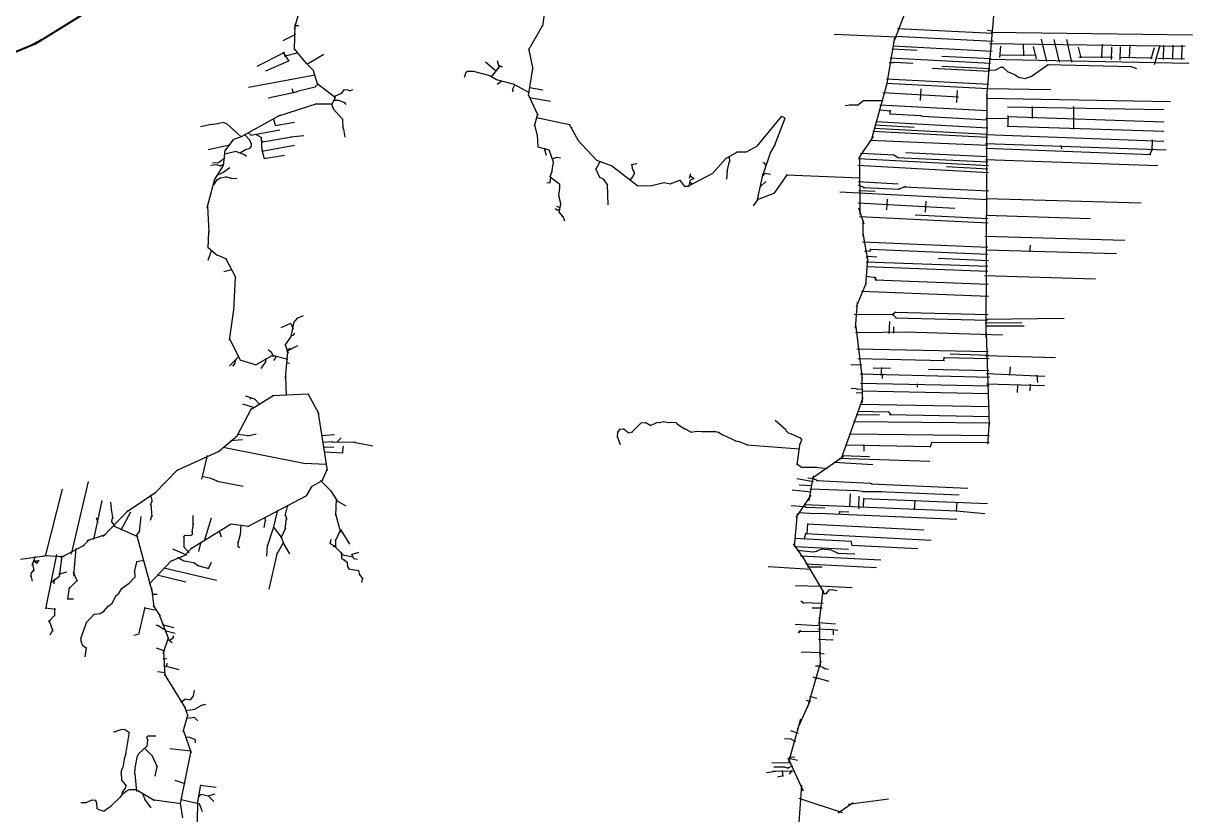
# Model space of a CAD drawing. Header units: inches. Extents: x 723427 to 759408, y 6910722 to 6968430.
# Drawn here: x 749044 to 757230, y 6952862 to 6958403 of the extents above; entities that cross this region are included whole.
import ezdxf

# ---------------------------------------------------------------- set-up
doc = ezdxf.new("R2010")
doc.units = ezdxf.units.IN
doc.header["$MEASUREMENT"] = 0

msp = doc.modelspace()

# ---------------------------------------------------------------- linework, layer by layer
for points in [[(755137.3, 6958271.7), (755364, 6958864.1)], [(749125.6, 6958258.1), (749787, 6958668)], [(749162.4, 6958286.4), (749782.6, 6958672.5)], [(750942, 6958367.9), (750982.4, 6958504.8)], [(755789.1, 6957890.3), (755844.8, 6958534.6)], [(752679.6, 6958383.8), (752693.1, 6958468.8)], [(750941.3, 6958218.6), (750947.3, 6958395.8)], [(750942.4, 6958388.4), (750972.6, 6958389.2)], [(752581, 6958215.8), (752681.2, 6958389.5)], [(755163.5, 6958366.7), (755831.5, 6958334.6)], [(755794.7, 6958354.6), (755831.1, 6958351.8)], [(755819, 6958342.6), (757229.7, 6958322.9)], [(747480.7, 6957571.7), (749135.7, 6958262.7)], [(747508.5, 6957595.9), (749105.4, 6958255.1)], [(749085.4, 6958245.2), (749173.6, 6958293.2)], [(750862.5, 6958284.1), (750950.5, 6958327.5)], [(754720.5, 6958327.9), (755158.3, 6958308.9)], [(755088, 6957970.1), (755146, 6958301.8)], [(755149, 6958313.6), (755833.6, 6958278.9)], [(755806.5, 6958261.7), (757178, 6958244.4)], [(756042.8, 6958260.1), (756045.3, 6958174.8)], [(756169.1, 6958291.5), (756207.7, 6958135.7)], [(756258.7, 6958290.6), (756296.4, 6958130.9)], [(756346.8, 6958290.5), (756382.8, 6958130.9)], [(756594.1, 6958160.8), (756598.3, 6958257)], [(756788.8, 6958159), (756792.4, 6958253.9)], [(756963.2, 6958116), (757002.6, 6958251.2)], [(757027, 6958151.2), (757027.9, 6958251.3)], [(757091, 6958152), (757092.9, 6958251.5)], [(757155, 6958151), (757156.8, 6958249.9)], [(750680.2, 6958104.7), (750874, 6958202.4)], [(750860.9, 6958201.5), (750901.9, 6958138.5)], [(750872.7, 6958173.7), (750968, 6958199)], [(750940, 6958224.6), (751023.8, 6958123.3)], [(751028.5, 6958117.5), (751146.8, 6958187.6)], [(752581.3, 6958217.6), (752610, 6958082.1)], [(755124.4, 6958224.4), (755302, 6958215.2)], [(755130.7, 6958246.3), (755826.5, 6958208.1)], [(755474.7, 6958174), (755818.3, 6958158.2)], [(755877, 6958182.4), (756133.7, 6958179.7)], [(755880.8, 6958164.6), (755886.4, 6958243.2)], [(756112.6, 6958241), (756133.9, 6958154.5)], [(756427.5, 6958236.6), (756446.3, 6958162.3)], [(756433.9, 6958169.6), (756669.5, 6958165.4)], [(756660.9, 6958149.5), (756663.5, 6958237.4)], [(756716.8, 6958166.4), (756946.3, 6958162.5)], [(756722.7, 6958147.9), (756725.1, 6958237.9)], [(756939.7, 6958155.9), (756962, 6958234)], [(750740.8, 6958071.2), (750901, 6958142)], [(751013.4, 6958134.6), (751073.7, 6958074.3)], [(752277.9, 6958133.2), (752354.9, 6958068.4)], [(752319.9, 6958029.6), (752375.8, 6958097.6)], [(752360.1, 6958142.1), (752374.8, 6958093.5)], [(752368.5, 6958110.3), (752397.6, 6958099.9)], [(752580.1, 6957898), (752609.8, 6958087.4)], [(755104.5, 6958130.1), (755136.6, 6958129.4)], [(755110.5, 6958162.6), (755814.4, 6958123.9)], [(755133.5, 6958128.7), (755144.3, 6958132.2)], [(755140.5, 6958131.6), (755270.8, 6958124.9)], [(755407.3, 6958090.6), (755807.8, 6958069.5)], [(755473.5, 6958104.2), (755809.4, 6958086.1)], [(755805.8, 6958152.5), (757202.8, 6958125.5)], [(755846.6, 6958075.9), (755890.7, 6958097.8)], [(755884.2, 6958096.6), (755907.5, 6958095.7)], [(755901.4, 6958097.6), (755938.5, 6958062.2)], [(756100.4, 6958032.2), (756221.3, 6958117)], [(756210.7, 6958114.4), (756800.3, 6958101.7)], [(756791.9, 6958103.8), (756836.3, 6958087.3)], [(756985.1, 6958159.2), (757173.2, 6958155.5)], [(750620.3, 6957956.8), (751085.5, 6958042.1)], [(751069.1, 6958080.7), (751102.1, 6957976.1)], [(752132.6, 6958026.5), (752144.1, 6958062)], [(752143.5, 6958060.6), (752153.7, 6958068.8)], [(752152.5, 6958068.5), (752195.2, 6958069.3)], [(752192.3, 6958069.5), (752309.5, 6958038.5)], [(752304.3, 6958040.5), (752356.9, 6958010.1)], [(752354.5, 6958011), (752470.2, 6957980.1)], [(755087.1, 6958016), (755802.8, 6957976.5)], [(755799.1, 6958074.4), (755852.4, 6958077.1)], [(755933.3, 6958065.1), (755997.3, 6958037.3)], [(755986.9, 6958043.3), (756015.7, 6958024.4)], [(756010.7, 6958026.6), (756058, 6958017.7)], [(756054, 6958017.7), (756103.8, 6958033.9)], [(750756.5, 6957882.6), (750955.8, 6957924)], [(750923.3, 6957947.7), (750929.9, 6957924.6)], [(750927.6, 6957927.3), (750945.1, 6957920.1)], [(750953.5, 6957923.4), (750972.4, 6957931.6)], [(750969.9, 6957930.7), (751086.3, 6957958.6)], [(751083.4, 6957957.2), (751107.6, 6957978.4)], [(751097.8, 6957983.9), (751229.3, 6957885)], [(751268.6, 6957910.1), (751291.3, 6957939.1)], [(751290, 6957938.4), (751310.6, 6957939)], [(751309, 6957939.2), (751333.1, 6957930.6)], [(751328.6, 6957930.1), (751349.3, 6957940.2)], [(752360.3, 6957977.1), (752393.4, 6958001.8)], [(752467.7, 6957981.2), (752585.4, 6957918.1)], [(752469.1, 6957940.5), (752484.8, 6957972.7)], [(752469.1, 6957941.5), (752470.4, 6957931.2)], [(752469.3, 6957923.3), (752470.4, 6957932.1)], [(752587.3, 6957955.3), (752680.8, 6957936.9)], [(754980.8, 6957585.9), (755091.1, 6957984)], [(755086.9, 6957985.5), (755799.4, 6957946.1)], [(755324.6, 6957863.5), (755329.5, 6957945.8)], [(755578.6, 6957849.8), (755583.3, 6957932.5)], [(755791.3, 6957946.4), (756236.3, 6957939.9)], [(750825.4, 6957754.1), (751100.8, 6957841.2)], [(751086.2, 6957840.5), (751207.7, 6957838.7)], [(751201.4, 6957840.5), (751214.9, 6957801)], [(751204.3, 6957836.3), (751228.9, 6957886)], [(751213.7, 6957864.6), (751255.2, 6957864.6)], [(751217, 6957891.4), (751274.2, 6957913.8)], [(751250.3, 6957865.4), (751292.4, 6957848.1)], [(751288.3, 6957852.4), (751301.1, 6957834.8)], [(752579.9, 6957901.1), (752644.4, 6957761.5)], [(752585.9, 6957885.2), (752733.4, 6957859.5)], [(754882.9, 6957830.8), (754926.3, 6957864)], [(754922.6, 6957863), (755063.9, 6957863)], [(755060.8, 6957919.4), (755590, 6957889.9)], [(755784.2, 6956204.5), (755791, 6957915.3)], [(755785.3, 6957878.8), (757075.5, 6957855.4)], [(750570.4, 6957610.9), (750842.6, 6957761.7)], [(751213, 6957804.5), (751278.1, 6957733.3)], [(752620.9, 6957682.4), (752644.2, 6957763)], [(754796.1, 6957827.7), (754835.6, 6957832.4)], [(754824.7, 6957832), (754886.7, 6957832)], [(755034.3, 6957797.1), (755115.9, 6957791.3)], [(755040.8, 6957833.8), (755794.4, 6957792.8)], [(755108.3, 6957770.8), (755325.9, 6957758.5)], [(755112.1, 6957767.8), (755113, 6957794.3)], [(755315.4, 6957759.9), (755347.4, 6957751.5)], [(755932.9, 6957819.3), (757027.9, 6957799.6)], [(755938.4, 6957678.7), (755938.4, 6957758.9)], [(756109.5, 6957737.3), (756109.5, 6957821.5)], [(756394.9, 6957821.6), (756395.7, 6957662.6)], [(750283.3, 6957681.6), (750357.4, 6957696.7)], [(750350.8, 6957695.7), (750407.3, 6957701.7)], [(750402.8, 6957701), (750444, 6957710.9)], [(750441.8, 6957710.9), (750468.2, 6957700.5)], [(750465.7, 6957702), (750567.2, 6957607.7)], [(750792.8, 6957737), (750809.3, 6957686.8)], [(750807.1, 6957688.7), (750941.4, 6957711.8)], [(751277.4, 6957735.3), (751279.6, 6957669.7)], [(752621.4, 6957689.8), (752640.4, 6957618.9)], [(752636.8, 6957743.6), (752866.6, 6957696)], [(752864.7, 6957697.2), (752927.1, 6957583.1)], [(754181.1, 6957543), (754353.8, 6957754.3)], [(754302.9, 6957545), (754377.3, 6957739.7)], [(754352.3, 6957753.4), (754377.8, 6957738.7)], [(755005.6, 6957691.8), (755280.7, 6957676.3)], [(755012.2, 6957715), (755795.3, 6957671.9)], [(755338.4, 6957753), (755793.8, 6957727.6)], [(755782.1, 6957738.4), (755943.7, 6957737)], [(755932.5, 6957683.1), (757028.9, 6957647.5)], [(755933.1, 6957751.3), (757028.1, 6957714.2)], [(750455.4, 6957511.6), (750516.3, 6957592.7)], [(750513.2, 6957590.9), (750578.5, 6957614.5)], [(750591.1, 6957624.8), (750628.2, 6957584.9)], [(750617.4, 6957638.7), (750641.7, 6957618.8)], [(750635, 6957620.1), (750837.9, 6957658)], [(750667.7, 6957628), (750710.1, 6957603.5)], [(750708.7, 6957607.1), (750713.1, 6957509.7)], [(750717.8, 6957573.7), (750950.5, 6957613.7)], [(750913.7, 6957609.5), (751006.8, 6957617.8)], [(751278.7, 6957674), (751287, 6957657.7)], [(751285.7, 6957661.9), (751293.5, 6957606.1)], [(752639.7, 6957622.3), (752646.1, 6957538)], [(752876.5, 6957673.4), (752886.7, 6957673.4)], [(754894.3, 6957462.4), (754995.5, 6957611.2)], [(754990.8, 6957648.7), (755794.2, 6957606.4)], [(754998, 6957669.3), (755792.5, 6957627.3)], [(755782, 6957624.1), (757028.1, 6957577.4)], [(750337.5, 6957520.1), (750488.5, 6957552.7)], [(750444.9, 6957405), (750456.6, 6957514.6)], [(750560.4, 6957496.2), (750598, 6957519.5)], [(750594.8, 6957518), (750631.3, 6957528.6)], [(750626.7, 6957587.4), (750638.2, 6957559.4)], [(750630, 6957527.9), (750639, 6957543.4)], [(750637.8, 6957562), (750638.6, 6957541.4)], [(750706.9, 6957588.7), (750723.1, 6957572.6)], [(750709.8, 6957526.2), (750730, 6957455)], [(750713, 6957507.3), (750941.4, 6957549.8)], [(752645.1, 6957539.8), (752724.4, 6957517.8)], [(752689.9, 6957528.9), (752702.9, 6957480.1)], [(752722.6, 6957519.3), (752755.6, 6957426.2)], [(752925.6, 6957585.3), (753059.2, 6957443.3)], [(754105.8, 6957504.4), (754183, 6957544.5)], [(754274.5, 6957497.3), (754305.9, 6957551.7)], [(754972.6, 6957584.6), (755794.7, 6957550.2)], [(755779.5, 6957562.5), (757044.3, 6957517.6)], [(755782.5, 6957528.7), (756936.4, 6957484.4)], [(756306.5, 6957547.2), (756311, 6957524.8)], [(756929.7, 6957482), (756950, 6957527.3)], [(756946.9, 6957509.8), (756949, 6957587)], [(750367.4, 6957427.7), (750413.1, 6957429.7)], [(750410.6, 6957429), (750454.2, 6957461.4)], [(750452.7, 6957490.4), (750532.3, 6957508.8)], [(750528.8, 6957509), (750589.5, 6957485.8)], [(750588.1, 6957486.7), (750604.5, 6957473.8)], [(750728.6, 6957456.4), (750871.2, 6957481)], [(752745.5, 6957452.1), (752776.9, 6957466.8)], [(752773.8, 6957466.5), (752804.6, 6957462.6)], [(753051.6, 6957379.6), (753082.3, 6957436.6)], [(753056.2, 6957445.3), (753170.3, 6957403.6)], [(753865.2, 6957350.1), (753963.6, 6957459.1)], [(753956.7, 6957454.3), (754043.8, 6957504.6)], [(753971.8, 6957366), (753987.9, 6957437.3)], [(753985.1, 6957473.9), (753987.4, 6957431.2)], [(754037.3, 6957503), (754107, 6957504.6)], [(754222.1, 6957344.9), (754277.4, 6957503.7)], [(754887.2, 6957457), (755801.7, 6957408.8)], [(754896.8, 6957471.2), (754899.6, 6957064.3)], [(754904.8, 6957493.5), (755142.3, 6957481.9)], [(755133.7, 6957484.2), (755169.2, 6957463.3)], [(755161.3, 6957465), (755796.3, 6957433.4)], [(755221.1, 6957499.4), (755793.9, 6957471.7)], [(755779.1, 6957450.1), (756985.1, 6957407.4)], [(750356, 6957411.2), (750399.7, 6957415.8)], [(750380.7, 6957308.7), (750445.6, 6957407.8)], [(750396.5, 6957416.1), (750423.6, 6957405)], [(750399.2, 6957339.7), (750441.1, 6957359.5)], [(750420.2, 6957404.9), (750448.9, 6957418.8)], [(750439, 6957358.3), (750489, 6957394.3)], [(752731.5, 6957328.4), (752745.4, 6957367.4)], [(752743.7, 6957361.4), (752755.3, 6957428.2)], [(753050.6, 6957383.1), (753080, 6957321.9)], [(753160.4, 6957407.5), (753346.1, 6957265)], [(753301.5, 6957415.9), (753338.6, 6957422)], [(753302.3, 6957416.9), (753309, 6957376.6)], [(753307.6, 6957380.2), (753320.8, 6957360.7)], [(753310.2, 6957327.7), (753321, 6957349.1)], [(753320.2, 6957362.2), (753320.9, 6957347.9)], [(753698.8, 6957262.3), (753870.8, 6957354.2)], [(753708.3, 6957319.9), (753716.7, 6957351)], [(753969.7, 6957312.8), (753972.6, 6957373.3)], [(754184, 6957169.1), (754224.1, 6957353)], [(754219.3, 6957332.3), (754239.8, 6957354)], [(754221.3, 6957427.8), (754231.4, 6957426.2)], [(754229.9, 6957426.9), (754243.6, 6957403.3)], [(754238.1, 6957354.1), (754273.8, 6957346.8)], [(754884.7, 6957409.7), (755800.7, 6957357.8)], [(755507.2, 6957400.1), (755796.4, 6957384.3)], [(750330.6, 6957110.8), (750383.1, 6957315.1)], [(750372.3, 6957277.3), (750381.1, 6957275.3)], [(750379.6, 6957274.7), (750401.3, 6957309)], [(750399.6, 6957307.4), (750427, 6957323.2)], [(750422.6, 6957322), (750464.2, 6957329.7)], [(750459.7, 6957330), (750497.5, 6957318.2)], [(750492.1, 6957318.6), (750538, 6957317.4)], [(752708.4, 6957286.3), (752731.1, 6957288.2)], [(752730.6, 6957286.9), (752737.5, 6957326.5)], [(752731.3, 6957329.7), (752799.7, 6957276.3)], [(752798.6, 6957246.8), (752798.6, 6957277.6)], [(753076.5, 6957325.1), (753106.7, 6957312.7)], [(753103, 6957315.2), (753132.4, 6957271.2)], [(753131.7, 6957273.5), (753135.7, 6957133.2)], [(753292.3, 6957304.7), (753310.7, 6957328.6)], [(753344.1, 6957265.7), (753446, 6957268.7)], [(753440.4, 6957268), (753530.5, 6957288)], [(753526.1, 6957288.3), (753577.5, 6957279)], [(753571.3, 6957279), (753640.1, 6957306.1)], [(753638.3, 6957306.7), (753672.4, 6957261.6)], [(753704.3, 6957264), (753713.9, 6957308.5)], [(753710, 6957293.2), (753728.1, 6957276.9)], [(753711.3, 6957336.2), (753738.9, 6957317.2)], [(753712.3, 6957306.2), (753739, 6957318.7)], [(754203, 6957258.7), (754242.1, 6957295)], [(754299.9, 6957212.9), (754393.5, 6957344.1)], [(754382.9, 6957342.6), (754899.4, 6957322.3)], [(754887.7, 6957294.9), (755167.5, 6957280.4)], [(754888.1, 6957272.7), (754937.8, 6957251.8)], [(752791.2, 6957198.6), (752806.5, 6957135.5)], [(752791.3, 6957195.7), (752798.8, 6957248.8)], [(753670.5, 6957263.1), (753702.7, 6957263.1)], [(754182.9, 6957169.7), (754304.2, 6957215.8)], [(754760.3, 6957223.1), (755794.1, 6957170)], [(754892.2, 6957233.5), (755008.3, 6957227.7)], [(754923.8, 6957253.8), (755180.9, 6957242.9)], [(755167.4, 6957242), (755225.1, 6957262.4)], [(755206.9, 6957258.2), (755803, 6957230.5)], [(750332.8, 6957126), (750342.3, 6956935.8)], [(752767.9, 6957107.1), (752786.5, 6957094.8)], [(752775.5, 6957123.4), (752793.6, 6957116.3)], [(752785.1, 6957094.6), (752801.2, 6957103.9)], [(752792.1, 6957116.4), (752804, 6957119)], [(752795.8, 6957076.6), (752806.5, 6957138.9)], [(754155.3, 6957125), (754190.7, 6957173.6)], [(754887.3, 6957147.2), (755563.9, 6957109.7)], [(754890.8, 6957111.7), (754928.8, 6957000.3)], [(755089.5, 6957096.7), (755093.7, 6957173)], [(755359, 6957082), (755363.2, 6957158.8)], [(755782.5, 6957176.2), (756870.5, 6957146)], [(752795.6, 6957077.8), (752821.2, 6957049.5)], [(752819.4, 6957052.5), (752832.9, 6957021.3)], [(754898.2, 6957051.9), (755797.6, 6957005.4)], [(754923.2, 6956912.6), (754923.2, 6957024.4)], [(755286.2, 6957061.9), (755796.3, 6957037.3)], [(755783.1, 6957060.1), (756513.8, 6957037.7)], [(750338.3, 6956829.9), (750342.3, 6956945.1)], [(754917.4, 6956873.3), (755796, 6956835.5)], [(754921.7, 6956934.3), (754955.2, 6956732.3)], [(755775.3, 6956913.2), (756754.6, 6956885.1)], [(750336.9, 6956834.5), (750400.5, 6956781.1)], [(750337.9, 6956744.6), (750363.5, 6956816.5)], [(750393.3, 6956785.8), (750465.3, 6956755.4)], [(754932.2, 6956807.6), (754974.6, 6956809.3)], [(754971.7, 6956808.2), (754976.4, 6956814.2)], [(754973.7, 6956823.2), (755796.6, 6956787.6)], [(754975.6, 6956812.2), (754975.6, 6956823.7)], [(755780.9, 6956818), (756695.7, 6956791.8)], [(756091.2, 6956803.5), (756094.4, 6956849.9)], [(750457.8, 6956760.2), (750529, 6956625.3)], [(754942, 6956567.4), (754954.7, 6956755.6)], [(754943.7, 6956765.8), (754965.2, 6956774)], [(754944.7, 6956733.9), (755796.9, 6956702.3)], [(754945.6, 6956700.7), (755796.1, 6956668.9)], [(754961.5, 6956773.5), (755019.2, 6956768.6)], [(755449.4, 6956759.7), (755800.1, 6956743.7)], [(750446.3, 6956665.2), (750503.1, 6956679)], [(750517.1, 6956391.3), (750527.6, 6956629.2)], [(754942, 6956632.8), (755015.2, 6956623.4)], [(754998.3, 6956629.2), (755016.6, 6956602.2)], [(755773, 6956637.5), (756550.5, 6956614.1)], [(754876.9, 6956420.1), (754946.8, 6956588.2)], [(755008.1, 6956607.2), (755799, 6956576.3)], [(754869.3, 6956269.8), (754882.6, 6956447.9)], [(754912.5, 6956527.1), (755800.5, 6956494)], [(750487, 6956185.2), (750517.6, 6956397.4)], [(754861.3, 6956366.9), (755133.9, 6956365.6)], [(755124.4, 6956361.2), (755151.1, 6956383.3)], [(755125.1, 6956370.3), (755157.3, 6956338.1)], [(755142.4, 6956380.6), (755799, 6956363.6)], [(750849.2, 6956272.4), (750912.1, 6956302.4)], [(750910.9, 6956303), (750919.6, 6956294.3)], [(750917.9, 6956296.8), (750932.3, 6956260.8)], [(750918.4, 6956209.8), (750939.5, 6956313.3)], [(750937.5, 6956309.4), (750964.4, 6956341.5)], [(750961, 6956339.6), (751003.6, 6956356.5)], [(754868.4, 6956296), (754916.4, 6955917)], [(755104.6, 6956232.6), (755110.3, 6956315.6)], [(755149.5, 6956340.9), (755793.2, 6956325.3)], [(755777.6, 6956305.7), (756034, 6956308.9)], [(755779, 6956333), (756330.7, 6956339)], [(755779.2, 6956284.8), (756051.1, 6956285.9)], [(750876.8, 6956149.9), (750919.7, 6956213.2)], [(750916.3, 6956216.4), (750935.5, 6956220.3)], [(750933.8, 6956219.2), (750943.1, 6956237.3)], [(754868.5, 6956239.6), (755249.6, 6956242.2)], [(755137.2, 6956234.7), (755138, 6956277.8)], [(755215.2, 6956242.5), (755898.7, 6956222)], [(755783.7, 6956239.2), (755806.1, 6955590.1)], [(750486, 6956195.5), (750562.4, 6956045.2)], [(750756.6, 6956119.6), (750781.3, 6956099.8)], [(750877.1, 6956152.6), (750896.5, 6956094.8)], [(750887.4, 6956107.8), (750964.2, 6956147.1)], [(750888.6, 6956115.9), (750914, 6956128.9)], [(754878.7, 6956123.5), (755797.3, 6956105)], [(750486, 6956004.8), (750552.8, 6956069.3)], [(750522.5, 6956014.7), (750532.5, 6956051.8)], [(750559.9, 6956047.1), (750672.2, 6956012.1)], [(750670.2, 6956012.2), (750780.9, 6956076.1)], [(750738.1, 6956028.6), (750744.7, 6956058)], [(750776.5, 6956074), (750809.7, 6956074)], [(750778.8, 6956103.5), (750791.7, 6956072)], [(750796.6, 6956042.9), (750811.1, 6956061.8)], [(750804.5, 6956074.2), (750895.2, 6956052.1)], [(750809.7, 6956059.3), (750814.3, 6956072.7)], [(750878.3, 6955921.4), (750895.4, 6956100.5)], [(754885.9, 6956056.8), (755493.4, 6956043.3)], [(755486.6, 6956062.5), (755804.3, 6956056.1)], [(755487.2, 6956040.4), (755490.7, 6956065.1)], [(755533.1, 6956088.1), (755804, 6956080.3)], [(755777.4, 6956078.1), (756270.2, 6956062.8)], [(750510.1, 6956002.2), (750523.6, 6956018.1)], [(750708.6, 6955986.1), (750740, 6956033.4)], [(750886.9, 6956029.4), (750907, 6956023.3)], [(754837, 6956014), (754913, 6956012)], [(754992.2, 6955990.8), (755115.3, 6955988.7)], [(755050.3, 6955936.3), (755054.8, 6955994.5)], [(755381.3, 6955981), (755802.1, 6955973.5)], [(755950.5, 6955940.3), (755955.6, 6955998.7)], [(750878.5, 6955931.7), (750882.4, 6955797.9)], [(754901.4, 6955949.8), (755808.9, 6955926)], [(754904.9, 6955882.7), (755805.6, 6955864.2)], [(754914, 6955953.5), (754915.5, 6955747.3)], [(755058.7, 6955915.8), (755060.4, 6955948.4)], [(755302.9, 6955856.5), (755303.6, 6955878.1)], [(755787, 6955879.3), (756192.8, 6955867.7)], [(755787.7, 6955950.8), (756194.7, 6955933.8)], [(756004.8, 6955818.1), (756005.6, 6955874.9)], [(756093.2, 6955829.2), (756094.4, 6955876.1)], [(756139, 6955940.3), (756142.6, 6955889.1)], [(750598.3, 6955795.2), (750666.3, 6955772.7)], [(750631.8, 6955698.1), (750797.7, 6955799)], [(750784.2, 6955796.2), (751038.5, 6955809.3)], [(751034.5, 6955811.5), (751112.7, 6955669.1)], [(754839.2, 6955847), (754866.7, 6955849.2)], [(754864, 6955849.4), (754884.9, 6955840.8)], [(754873, 6955816.1), (754917.5, 6955817.2)], [(754881.2, 6955841.7), (754917.7, 6955843.1)], [(754914.2, 6955828.9), (755800.2, 6955811.1)], [(750578.7, 6955739.7), (750659.6, 6955713.4)], [(750632.7, 6955772.7), (750632.7, 6955786.8)], [(750661.5, 6955774.9), (750696.7, 6955735.6)], [(754769.4, 6955352.4), (754923.7, 6955783.4)], [(754900.8, 6955737.5), (755806.5, 6955720.4)], [(750538.2, 6955509.4), (750639.5, 6955705.6)], [(751105.7, 6955688.7), (751169.4, 6955271.6)], [(754873, 6955663.9), (755038.2, 6955661.2)], [(754885.9, 6955687.9), (755100.2, 6955682.7)], [(755097.2, 6955684.5), (755119.1, 6955659.3)], [(755107.7, 6955663.6), (755806.8, 6955650.2)], [(753204.6, 6955539.2), (753222.4, 6955563.2)], [(753218.8, 6955561.3), (753250.4, 6955563.1)], [(753244.9, 6955565.3), (753280.6, 6955535.2)], [(753302.1, 6955537.9), (753371.4, 6955607.9)], [(753367, 6955606.5), (753400.2, 6955608.8)], [(753395.7, 6955610.1), (753435.7, 6955587)], [(753431.7, 6955587.4), (753485.6, 6955610.9)], [(753482.1, 6955610.4), (753499.6, 6955607.9)], [(753496.9, 6955607.9), (753524.5, 6955615.1)], [(753520.3, 6955614.6), (753566.8, 6955607.2)], [(753564.1, 6955607.3), (753580.4, 6955610.5)], [(753576.5, 6955609.9), (753614.2, 6955608.4)], [(753612.1, 6955609.4), (753622.1, 6955597.6)], [(753620.2, 6955599.5), (753673.1, 6955564.4)], [(753664, 6955570.1), (753721.4, 6955540.4)], [(753714.7, 6955541.1), (753763.2, 6955547.8)], [(753757.9, 6955547.7), (753801.9, 6955544.7)], [(753881.6, 6955547), (753913, 6955538.8)], [(754308.1, 6955623.6), (754382.3, 6955559.5)], [(754380.5, 6955562.3), (754385.2, 6955547.4)], [(754384, 6955549.4), (754400.4, 6955534.4)], [(754855.7, 6955616.4), (755811.2, 6955606.5)], [(755796.9, 6955456.4), (755806.9, 6955615.1)], [(750409.3, 6955405.9), (750543.1, 6955516.2)], [(750494.7, 6955483.2), (750577.9, 6955489.6)], [(750542.5, 6955526.3), (750622.2, 6955516.3)], [(750611.7, 6955514.9), (750672.4, 6955529.6)], [(751130.1, 6955516.1), (751222.3, 6955523.3)], [(751138.3, 6955469.7), (751211.1, 6955474.1)], [(751201.1, 6955474), (751369.7, 6955470.5)], [(751240.4, 6955471.8), (751268, 6955500.7)], [(751357.2, 6955471.2), (751490.3, 6955445)], [(753202.9, 6955506.4), (753220.7, 6955453.6)], [(753203.9, 6955502.8), (753206, 6955543.3)], [(753276.8, 6955536.4), (753310.1, 6955543.1)], [(753792.7, 6955545.1), (753893.9, 6955545.7)], [(753905.7, 6955542.5), (753939.8, 6955522.2)], [(753935.5, 6955524.6), (754036.7, 6955476.4)], [(754026.4, 6955480.7), (754054.4, 6955475.7)], [(754048, 6955477.3), (754121.4, 6955449.6)], [(754397.4, 6955535.6), (754419.5, 6955530.1)], [(754415, 6955531.4), (754482.4, 6955500.9)], [(754460.9, 6955314.7), (754482.6, 6955464.5)], [(754479.7, 6955502.8), (754492.8, 6955486.6)], [(754481, 6955455.9), (754492.7, 6955488)], [(754826.4, 6955527.8), (755806.5, 6955518.2)], [(755392.1, 6955436.5), (755405.2, 6955473.6)], [(755399.3, 6955469.6), (755806.4, 6955467.7)], [(750115, 6955271.3), (750413.5, 6955408.4)], [(750441.3, 6955436.3), (751019.4, 6955322.3)], [(751142.8, 6955438.3), (751217.6, 6955435.5)], [(751149, 6955403.1), (751281.6, 6955396.7)], [(751276.9, 6955394.4), (751284.2, 6955441.7)], [(754107.7, 6955451.8), (754477.6, 6955424.5)], [(754800.3, 6955452), (755397.5, 6955439.3)], [(754930.5, 6955407.3), (754930.5, 6955453.2)], [(750292.3, 6955210.4), (750333.3, 6955377.8)], [(751007.3, 6955324.4), (751166.8, 6955315.7)], [(754456.8, 6955321.3), (754491.1, 6955295.9)], [(754568.5, 6955221), (754786.3, 6955372.5)], [(754717.7, 6955329.5), (754991.4, 6955313.6)], [(754755.4, 6955359.3), (755390.2, 6955337.3)], [(754775.5, 6955376.1), (754966.8, 6955369.1)], [(749961.1, 6955110.3), (750125.6, 6955278.2)], [(750293.8, 6955232.1), (750355.8, 6955218.3)], [(750348.1, 6955221.3), (750410.3, 6955195.4)], [(751134, 6955195.5), (751169.4, 6955278.6)], [(754488, 6955296.1), (754599, 6955296.1)], [(754535.8, 6955221.6), (754576.4, 6955216.1)], [(754545, 6955063.2), (754576.3, 6955234.5)], [(754586.1, 6955296.6), (754673.9, 6955285.2)], [(749198.8, 6954671.7), (749316.5, 6955140.8)], [(749380, 6954687.1), (749499.9, 6955194.7)], [(750400.4, 6955197.9), (750582.9, 6955162.3)], [(751025.4, 6955094.4), (751064.8, 6955162.6)], [(751058.4, 6955157.6), (751140.3, 6955204.9)], [(751123.1, 6955201.1), (751202.1, 6955122)], [(754458.3, 6955216), (754574.9, 6955195.6)], [(754475, 6955172.8), (754566, 6955166.1)], [(754549.1, 6955143.5), (754875.2, 6955132.6)], [(754571.6, 6955217.2), (754612, 6955198.8)], [(754596.8, 6955202.7), (754974.1, 6955183.7)], [(754968.1, 6955185.9), (754990.6, 6955175.4)], [(754978.4, 6955179.4), (755655.1, 6955147.5)], [(749537.3, 6954789.8), (749595.1, 6955063.2)], [(749769.6, 6954986.2), (749971.3, 6955119.4)], [(749934.2, 6955102.2), (749945.6, 6955054.2)], [(749934.2, 6955031.1), (749945.2, 6955059)], [(750614.1, 6954880.1), (751028.8, 6955096.6)], [(751193, 6955132.8), (751240.1, 6955059.2)], [(751230.3, 6954957.5), (751235.5, 6955071.2)], [(751236.9, 6955061.9), (751300.8, 6955023.7)], [(754426.3, 6955136.5), (754558.1, 6955123.8)], [(754455, 6954942.4), (754558.8, 6955098.7)], [(754830.4, 6955019.5), (754834.7, 6955108.6)], [(754862, 6955133.4), (754938.4, 6955125)], [(754891.7, 6955016.7), (754896.3, 6955091.9)], [(754918.3, 6955126.1), (755052.6, 6955126.1)], [(754925.2, 6955015.7), (754928.8, 6955078.7)], [(754925.4, 6955076.1), (755793.6, 6955039.9)], [(755030.8, 6955126.2), (755595.5, 6955101)], [(755283.5, 6954996.6), (755287.6, 6955063.4)], [(749601.4, 6954811.1), (749778, 6954992.6)], [(749653.2, 6955049.8), (749660.1, 6954981.9)], [(749657.8, 6954995.9), (749669.3, 6954935.9)], [(749728.8, 6954857.8), (749795.8, 6954982.2)], [(749935.4, 6955036.2), (749943.3, 6954948.4)], [(750792.2, 6954858.8), (750825, 6954993.4)], [(750876.5, 6954955.4), (750894.2, 6955029.6)], [(754419.4, 6955026.5), (754510.2, 6955020.1)], [(754476.2, 6954978.8), (754588.3, 6954970.9)], [(754509, 6955025.1), (754524.2, 6955015.1)], [(754510.6, 6955034.5), (755581.7, 6954989.1)], [(754521.3, 6955016.3), (754655.5, 6955010.6)], [(754578.9, 6954971.1), (754621.9, 6954974.1)], [(754609.8, 6954973.6), (755579.9, 6954931.5)], [(754755.7, 6954984.8), (754823.8, 6954983.4)], [(754757.7, 6954965.4), (754758.8, 6954987.6)], [(754894.5, 6955003.6), (754895.5, 6955020.2)], [(755576.3, 6954985), (755580.5, 6955050.3)], [(755577.5, 6954989.3), (755775.8, 6954971.1)], [(749553, 6954942.6), (749565.5, 6954908)], [(749659.7, 6954913.5), (749679.8, 6954888.2)], [(749660.1, 6954910.9), (749668.8, 6954944.6)], [(749857.4, 6954842.1), (749869, 6954949.4)], [(749933.8, 6954924.5), (749943.9, 6954955)], [(750214.3, 6954724.1), (750498.3, 6954898.4)], [(750224.7, 6954841), (750233.7, 6954900.7)], [(750233.1, 6954888.5), (750233.1, 6954957.9)], [(750312.6, 6954778.9), (750360.6, 6954941)], [(750494.3, 6954897.6), (750621.3, 6954882.6)], [(750729.2, 6954873.9), (750738.3, 6954925.2)], [(750731.8, 6954944), (750738.9, 6954919.5)], [(750877, 6954961.7), (750888.2, 6954931.7)], [(750877.4, 6954861.4), (750886.7, 6954939.2)], [(751228.6, 6954969.4), (751263.7, 6954839.5)], [(754442.4, 6954741), (754462.8, 6954969.9)], [(754530.2, 6954827.4), (754535.6, 6954900.4)], [(754530.5, 6954898.9), (755347.8, 6954856.3)], [(749490.7, 6954782.2), (749618.3, 6954823.6)], [(749670.3, 6954887.2), (749842.5, 6954810.7)], [(749832.9, 6954812.3), (749859.3, 6954849.1)], [(749837, 6954814.4), (749948.6, 6954410.5)], [(750164.8, 6954804.4), (750176.9, 6954819)], [(750176.1, 6954818.8), (750215.4, 6954818)], [(750213.9, 6954817.7), (750226.6, 6954826.1)], [(750225.3, 6954849.3), (750226.3, 6954824.8)], [(750415.4, 6954849.2), (750427.9, 6954808.3)], [(750546.6, 6954765.9), (750564.3, 6954827.4)], [(750563.4, 6954819), (750568.4, 6954891.1)], [(750751.9, 6954742.5), (750793.5, 6954862.8)], [(750795.8, 6954876), (750849.1, 6954806.3)], [(750846.1, 6954812.3), (750865.1, 6954764.4)], [(750848.8, 6954801.8), (750880.1, 6954871.7)], [(751229.7, 6954780.7), (751265.8, 6954858)], [(751264.4, 6954859.3), (751327.1, 6954756.9)], [(754509.6, 6954792), (754524.8, 6954835.9)], [(754518, 6954829.9), (755399.1, 6954784.4)], [(749305.8, 6954662.2), (749474.5, 6954752.1)], [(749457.2, 6954739.8), (749506.4, 6954789)], [(750165.5, 6954740), (750204.1, 6954694.6)], [(750165.8, 6954808.5), (750166.3, 6954737.4)], [(750173.2, 6954675.9), (750224.9, 6954731.9)], [(750270.8, 6954703.9), (750288.9, 6954772.8)], [(750546.6, 6954740.4), (750557.9, 6954733.9)], [(750547.9, 6954737.7), (750547.9, 6954775.8)], [(750748.4, 6954671.5), (750753.1, 6954749.3)], [(750817, 6954683.6), (750865.6, 6954767.9)], [(750860, 6954767.8), (750905.8, 6954688.6)], [(751191.1, 6954760.3), (751224.1, 6954743)], [(751192.1, 6954758.2), (751197.8, 6954789.4)], [(751215.3, 6954737.7), (751233.1, 6954752.2)], [(751231.2, 6954733.1), (751285.6, 6954678.8)], [(751231.5, 6954730.3), (751232.1, 6954790.6)], [(754433.5, 6954758.1), (754508.5, 6954654.7)], [(754443, 6954797.4), (754839.5, 6954777.6)], [(754443.3, 6954739.1), (754819.6, 6954721.8)], [(754837.1, 6954779.4), (754842.9, 6954747.9)], [(754840.4, 6954749.5), (755305.9, 6954725.3)], [(749024.1, 6954652.2), (749210, 6954676.8)], [(749106, 6954609.8), (749128, 6954671.4)], [(749186.5, 6954676.5), (749328.1, 6954670.7)], [(749201.1, 6954304.3), (749277.6, 6954683.2)], [(749295.3, 6954529.2), (749314, 6954675.5)], [(749396.5, 6954537), (749412, 6954726.1)], [(750070.1, 6954635.9), (750180.6, 6954681.5)], [(750088.7, 6954723.9), (750186.1, 6954681.6)], [(750122.8, 6954664.7), (750167.4, 6954639)], [(750763.3, 6954440.6), (750823.3, 6954698.7)], [(751268.9, 6954655.8), (751292.4, 6954646)], [(751269.6, 6954701.1), (751271.9, 6954653.5)], [(751277.8, 6954680.9), (751352.7, 6954667.7)], [(751285.6, 6954649.8), (751311.7, 6954629)], [(751341.5, 6954685.2), (751357, 6954653.3)], [(751341.7, 6954683.9), (751392, 6954699.4)], [(751356.1, 6954654.9), (751382.5, 6954650.6)], [(754461.1, 6954715.1), (754572.5, 6954703.3)], [(754484.1, 6954673.5), (755046.3, 6954645.6)], [(754497.2, 6954671.5), (754647.8, 6954416.3)], [(754568.4, 6954703.3), (754601, 6954708)], [(754596.4, 6954706.8), (754632.6, 6954724.1)], [(754628.1, 6954723.5), (754700.3, 6954715.8)], [(754696.2, 6954717.3), (754753.5, 6954690.7)], [(754743, 6954694.1), (754864.6, 6954687.6)], [(749099.3, 6954553.1), (749118.9, 6954578.3)], [(749107.2, 6954620.4), (749116.1, 6954566.8)], [(749113, 6954640.7), (749152.6, 6954640.7)], [(749114.6, 6954641.8), (749138.4, 6954623.4)], [(749136.7, 6954621.4), (749154.2, 6954644)], [(749821.4, 6954564.1), (749840.1, 6954637.1)], [(749821.6, 6954575.6), (749825, 6954523.2)], [(749836.7, 6954634), (749886.1, 6954643.4)], [(749923.9, 6954476.2), (750080.9, 6954641.9)], [(750026.7, 6954591.4), (750395.9, 6954505.3)], [(750159.1, 6954642.6), (750243.7, 6954625)], [(750236.7, 6954628.3), (750270.5, 6954604)], [(750262.7, 6954606.6), (750342.5, 6954587)], [(750338.9, 6954586.3), (750360.6, 6954630.5)], [(751309.3, 6954601.1), (751323, 6954582.6)], [(751310.1, 6954631.2), (751311.7, 6954595.2)], [(751319.6, 6954584.3), (751391.4, 6954570.9)], [(751389.4, 6954572.7), (751397.1, 6954540)], [(754257.6, 6954599.8), (754555.7, 6954580.6)], [(754521.6, 6954619.5), (755015.5, 6954592.1)], [(754533.2, 6954598.1), (754635.6, 6954596.7)], [(749095.2, 6954526.4), (749101.2, 6954558.2)], [(749095.7, 6954534.9), (749104.1, 6954498.1)], [(749234, 6954485.7), (749296.9, 6954532.7)], [(749258, 6954478.7), (749261.9, 6954513.5)], [(749291.8, 6954545.3), (749348.6, 6954563.6)], [(749361.5, 6954442.9), (749423, 6954504.4)], [(749391.3, 6954559.4), (749419.6, 6954497.3)], [(749727.7, 6954443), (749785.1, 6954482.4)], [(749780.5, 6954478.6), (749825.8, 6954528.5)], [(749979.3, 6954542.4), (750181, 6954491.6)], [(751393.9, 6954545.5), (751421.1, 6954514.4)], [(751414, 6954487.2), (751420, 6954517.5)], [(749354.9, 6954370.6), (749365.8, 6954455.2)], [(749690.2, 6954393.7), (749713, 6954412.8)], [(749709.8, 6954408.9), (749731.7, 6954446.8)], [(749941.1, 6954449.5), (749957.5, 6954314.1)], [(749943.4, 6954406.8), (749979.8, 6954406.8)], [(754450.3, 6954466.2), (754625.2, 6954461.8)], [(754614.3, 6954200), (754643.6, 6954433.1)], [(754616.6, 6954463.9), (754845.7, 6954452.9)], [(754636.8, 6954410), (754669.8, 6954410.8)], [(754663.3, 6954408.3), (754688.5, 6954439.7)], [(754683.7, 6954436.7), (754707.1, 6954438.5)], [(754700.1, 6954438.5), (754741.5, 6954431.8)], [(749352.1, 6954374.4), (749395.1, 6954374.4)], [(749606.6, 6954286.8), (749640.6, 6954325.6)], [(749635.1, 6954320.1), (749665.7, 6954342)], [(749663.2, 6954339.4), (749693.1, 6954397.1)], [(749951.3, 6954327), (750001, 6954252.6)], [(754486.3, 6954359.6), (754506.7, 6954343)], [(754492.8, 6954348.4), (754643, 6954342.7)], [(749200.4, 6954309.4), (749268.6, 6954301.1)], [(749219.9, 6954213.3), (749264.8, 6954258.2)], [(749263.8, 6954251.6), (749263.8, 6954307.6)], [(749481.8, 6954204.1), (749541.6, 6954267.9)], [(749536.8, 6954266.2), (749584.2, 6954270.4)], [(749577.4, 6954268.7), (749611.2, 6954290.4)], [(749851.2, 6954123.9), (749895.9, 6954314.1)], [(749892.4, 6954311.3), (749978.7, 6954294.3)], [(749992.2, 6954268.6), (750059.8, 6954092.4)], [(754566.6, 6954311.4), (754636, 6954311.4)], [(754615.6, 6954242.4), (754622.9, 6953906.3)], [(749220.9, 6954225.4), (749250.2, 6954146.5)], [(749446.2, 6954095.3), (749487.9, 6954213.2)], [(749972, 6954191.2), (749988.8, 6954185.2)], [(749984.2, 6954188.1), (750022.6, 6954162.5)], [(750016.3, 6954194.3), (750095, 6954173.9)], [(750019, 6954163.6), (750034.9, 6954163.6)], [(754448, 6954196.1), (754604, 6954187.1)], [(754582.1, 6954186.7), (754622, 6954190.9)], [(754605.5, 6954164.4), (754702.4, 6954159.8)], [(754610.4, 6954207.4), (754730.4, 6954198.7)], [(754693.7, 6954160.5), (754745.2, 6954153)], [(754714.8, 6954121.9), (754716.4, 6954159.2)], [(749230.3, 6954122.1), (749248.8, 6954154.1)], [(749446.5, 6954078.9), (749458.6, 6954045.8)], [(749447.2, 6954072.6), (749447.2, 6954101.1)], [(749815.9, 6954118.8), (749853.8, 6954127.3)], [(750022.8, 6953990.5), (750060.6, 6954100.2)], [(750033.2, 6954151.4), (750107.2, 6954134.1)], [(750054.3, 6954091.7), (750084.7, 6954067.3)], [(750063.7, 6954082.4), (750093.7, 6954103.1)], [(750091.6, 6954100.9), (750098, 6954116.4)], [(754471, 6954133.8), (754487.4, 6954153.1)], [(754471.4, 6954148.1), (754622.8, 6954144.1)], [(754610.6, 6954091.2), (754708.6, 6954086.4)], [(754702.8, 6954085.4), (754714.2, 6954088.4)], [(749456.1, 6954049.9), (749487.5, 6954027.2)], [(749476.8, 6953966.5), (749486.2, 6954030.2)], [(749973, 6954030), (750032.3, 6954008.2)], [(750023.5, 6954006.8), (750033.5, 6953835.1)], [(754488, 6954001.9), (754627.7, 6953996.9)], [(754615.8, 6953992.2), (754650.3, 6953988.5)], [(750022.8, 6953953.7), (750046.9, 6953956.8)], [(750047.1, 6953896.5), (750050.9, 6953922.1)], [(754535.2, 6953616.9), (754628, 6953938.3)], [(749981.9, 6953865.7), (750035.4, 6953857.1)], [(750024.7, 6953907.3), (750132.6, 6953878.2)], [(750030, 6953848.6), (750177.5, 6953605.7)], [(754590.1, 6953904.4), (754622, 6953904.4)], [(754614.2, 6953902.8), (754642.7, 6953895)], [(754637.8, 6953897.2), (754655.9, 6953883)], [(754648.3, 6953886.9), (754680.5, 6953880.4)], [(754569.7, 6953826.2), (754597.9, 6953816.3)], [(754591.7, 6953822.2), (754682.3, 6953796.2)], [(750146.4, 6953650.2), (750178.2, 6953673.3)], [(750174.7, 6953672.8), (750215.1, 6953666.9)], [(750213.5, 6953666.3), (750236.4, 6953697.5)], [(750233.8, 6953691.6), (750241, 6953733.6)], [(754462.5, 6953460), (754554.4, 6953665)], [(754525.1, 6953664.6), (754549.3, 6953656.9)], [(754547.1, 6953691.7), (754597.1, 6953678.6)], [(750173.8, 6953613.4), (750194.6, 6953553.4)], [(750178.9, 6953591.2), (750244.3, 6953600.4)], [(750238.5, 6953597.9), (750299.2, 6953633)], [(750293.5, 6953630), (750322.1, 6953635.7)], [(750163.3, 6953443.9), (750194.6, 6953558.3)], [(750186.1, 6953536.8), (750244.6, 6953544.1)], [(750239.2, 6953545.4), (750265.6, 6953519)], [(754401.8, 6953232.4), (754486.4, 6953533)], [(749673.3, 6953444.8), (749687.7, 6953443.2)], [(749685.3, 6953443), (749704.9, 6953451.5)], [(749700.8, 6953450), (749734.7, 6953460.5)], [(749731.7, 6953460), (749754.4, 6953458.9)], [(749751.9, 6953459.7), (749787, 6953436.4)], [(749761.4, 6953284.8), (749786.3, 6953440.3)], [(750161.7, 6953456), (750217.5, 6953295.3)], [(754413.6, 6953450.9), (754467.1, 6953433.1)], [(749849.8, 6953288.2), (749910.8, 6953343)], [(749906.5, 6953403.4), (749918.8, 6953415.7)], [(749906.6, 6953406.1), (749914.3, 6953380.4)], [(749910, 6953339.9), (749914.1, 6953386.2)], [(749915.1, 6953414.8), (749972, 6953414.8)], [(750176.6, 6953407.2), (750212.1, 6953404.4)], [(750207.4, 6953405.4), (750246.5, 6953389.6)], [(750243.6, 6953393.2), (750247.3, 6953366)], [(754371.5, 6953394.6), (754416.5, 6953393.2)], [(754409, 6953394.7), (754450, 6953375)], [(749741.8, 6953192.2), (749753.1, 6953261.4)], [(749752.1, 6953256), (749762.7, 6953291.5)], [(749826.4, 6953190.7), (749843.5, 6953274.3)], [(749842.4, 6953271), (749851, 6953289.6)], [(749891.9, 6953327.3), (749946.4, 6953272.8)], [(749942.3, 6953277.9), (749980.2, 6953196.1)], [(750067.9, 6953326.2), (750215.6, 6953309.2)], [(750143.4, 6952940.3), (750217.3, 6953308.9)], [(754395.2, 6953260.5), (754503.1, 6953030)], [(754404.1, 6953258.7), (754464.3, 6953243.4)], [(754405.1, 6953264.5), (754443.7, 6953267.2)], [(749727.6, 6953152.3), (749731.8, 6953176.6)], [(749730.8, 6953173.1), (749742.2, 6953194.1)], [(749824.2, 6953142), (749827.1, 6953195.8)], [(749966.7, 6953132.8), (749979.9, 6953199.8)], [(754284.6, 6953226.6), (754419.4, 6953225.5)], [(754297.9, 6953198.1), (754376.7, 6953198.1)], [(754355.7, 6953172.5), (754360, 6953129.7)], [(754357, 6953199.9), (754400.6, 6953188.8)], [(754390.5, 6953189.2), (754430.6, 6953203.9)], [(754407, 6953146.6), (754425.7, 6953172.2)], [(749727.7, 6953156), (749730.2, 6953102.9)], [(749729.6, 6953104.6), (749764.3, 6953064.3)], [(749824, 6953148.1), (749836, 6953025)], [(750103.7, 6953102.6), (750174.8, 6953080.6)], [(754245.4, 6953158.4), (754325.8, 6953168.6)], [(754289.1, 6953166.5), (754441, 6953168.9)], [(754323.9, 6953126.4), (754362.4, 6953135.7)], [(749733.3, 6953002.2), (749762.1, 6953027.2)], [(749734.5, 6953001.5), (749736.8, 6953020.5)], [(749735.7, 6953017.8), (749759.5, 6953047.2)], [(749758.3, 6953044.7), (749763.6, 6953065.9)], [(749758.8, 6953024.8), (749790.8, 6953039.9)], [(749787.9, 6953039), (749841.2, 6953039)], [(749828.3, 6953040), (749963.9, 6952961.8)], [(749875.6, 6953015.7), (749895.8, 6952963)], [(750264.7, 6952951.8), (750285.5, 6953070.1)], [(750282.2, 6953069.2), (750392.6, 6953054.1)], [(754472.6, 6952775.7), (754494.2, 6953068.1)], [(749445.2, 6952947.2), (749483.6, 6952947.2)], [(749477, 6952946), (749524.6, 6952966.1)], [(749520.6, 6952965.2), (749549.7, 6952963.6)], [(749549, 6952964.2), (749555, 6952942.9)], [(749554.3, 6952947.8), (749557.1, 6952906.9)], [(749657.1, 6952923.1), (749724.3, 6952985.9)], [(749720.5, 6952981.5), (749736.8, 6953006.2)], [(749891.8, 6952970.7), (749936.9, 6952910.8)], [(749945.7, 6952968.7), (750146.3, 6952940.4)], [(750141.9, 6952942.1), (750158.6, 6952839.7)], [(750148.6, 6952968.5), (750278.3, 6952937.5)], [(750263.3, 6952807.5), (750265.1, 6952959.1)], [(750269.3, 6952985.5), (750289.3, 6953005.5)], [(750274.3, 6952939.8), (750295.5, 6952884.6)], [(750285, 6953005.2), (750340.1, 6952994.2)], [(750335.1, 6952996.6), (750378, 6952953.7)], [(750336.8, 6952993.6), (750386.6, 6953007.6)], [(754472.2, 6952977.2), (754776.3, 6952877.6)], [(754747.4, 6952875.4), (754852.3, 6952947.5)], [(754819.5, 6952934.9), (755101.1, 6952972.2)], [(749556.4, 6952909.5), (749567.1, 6952898.8)], [(749563.9, 6952900.5), (749606.8, 6952887.4)], [(749605.8, 6952887.3), (749661.1, 6952926.3)]]:
    msp.add_lwpolyline(points)

doc.saveas('drawing.dxf')
